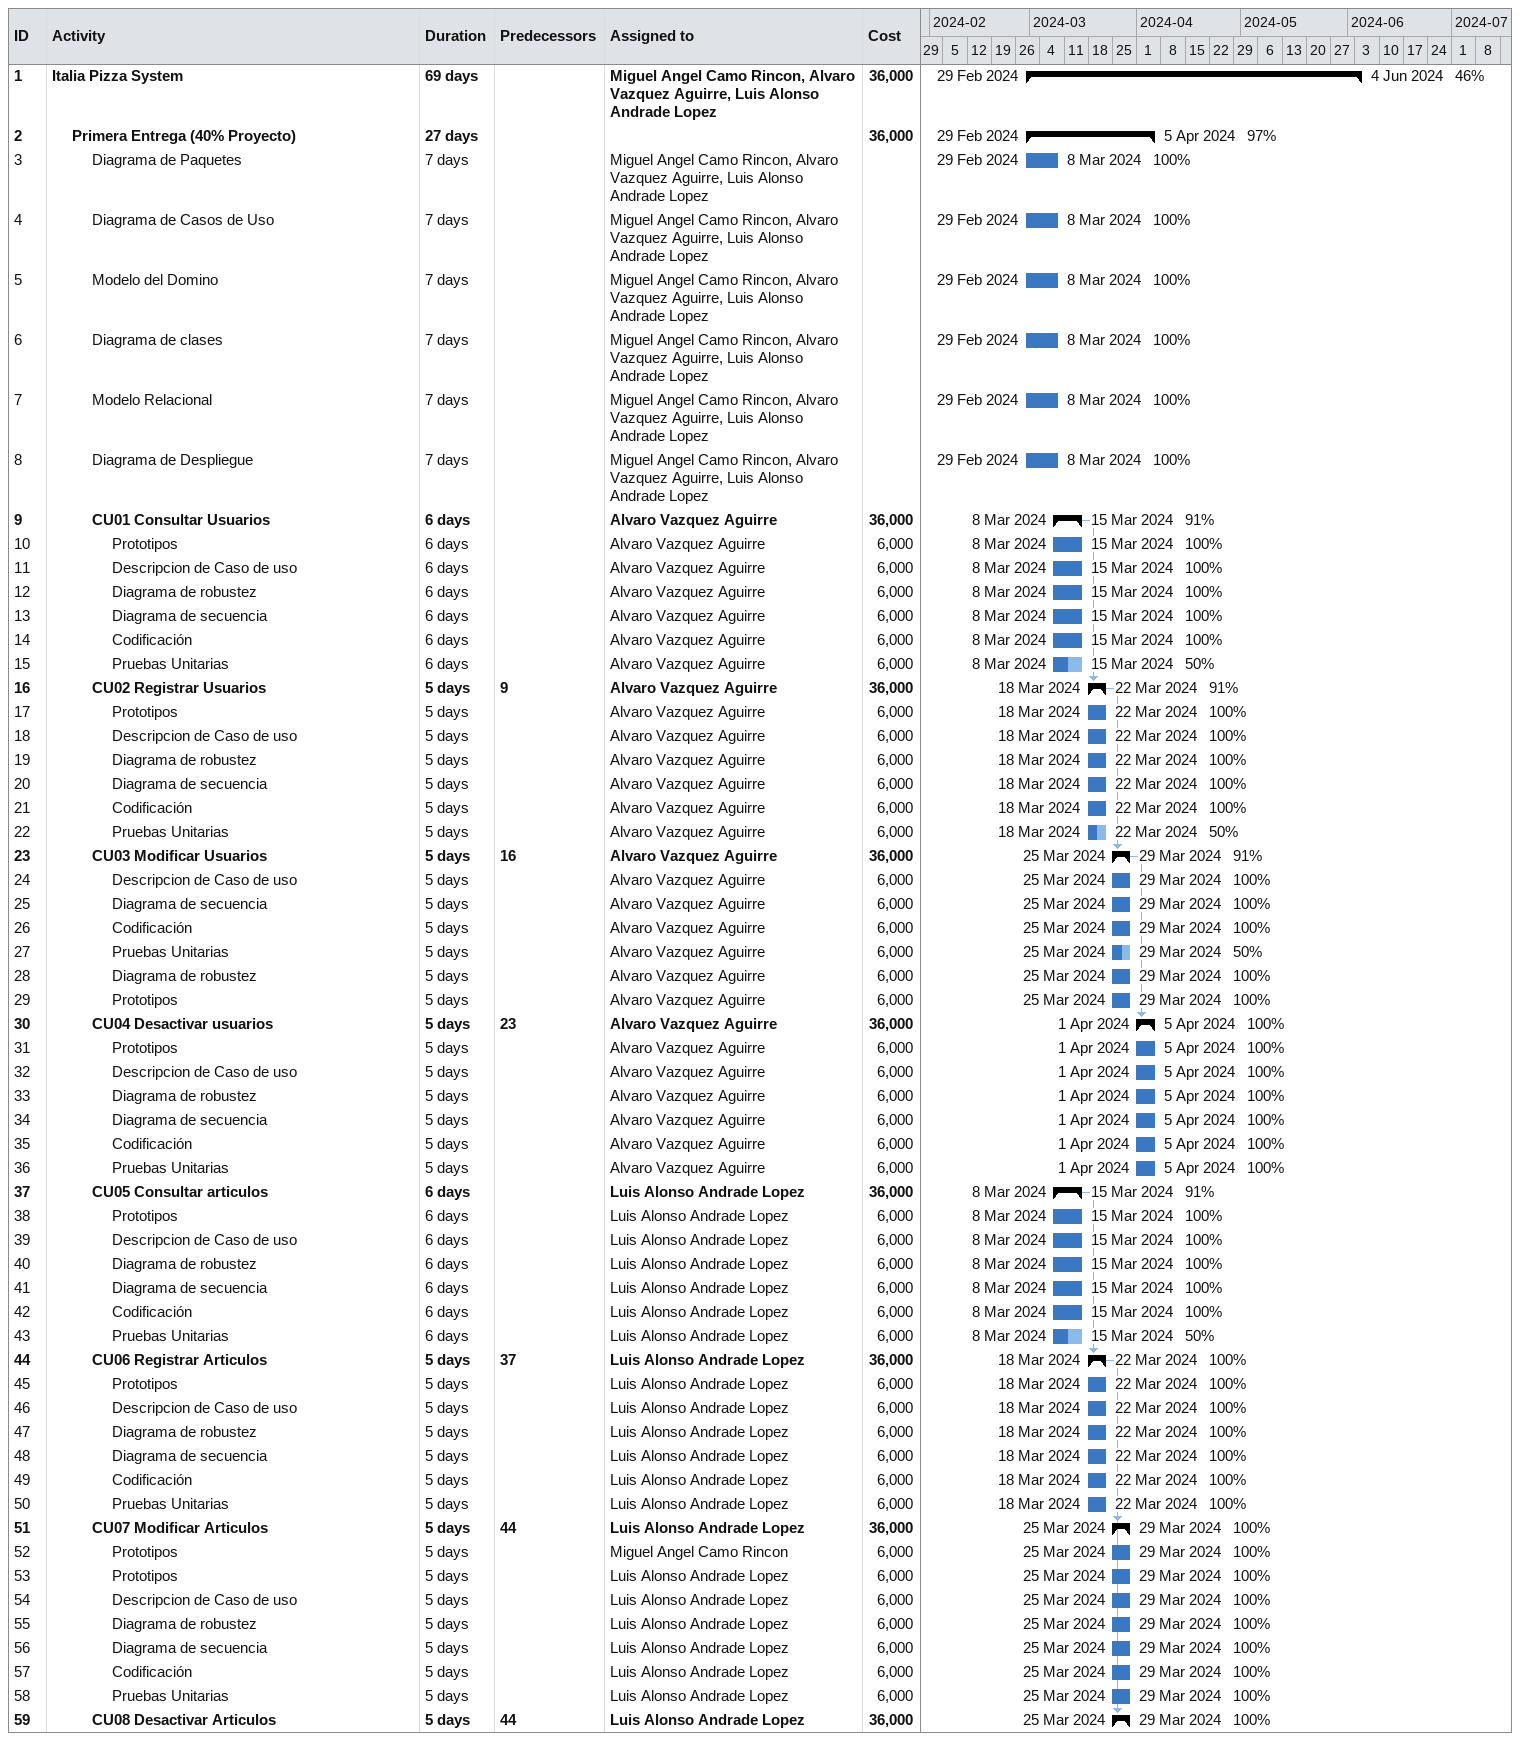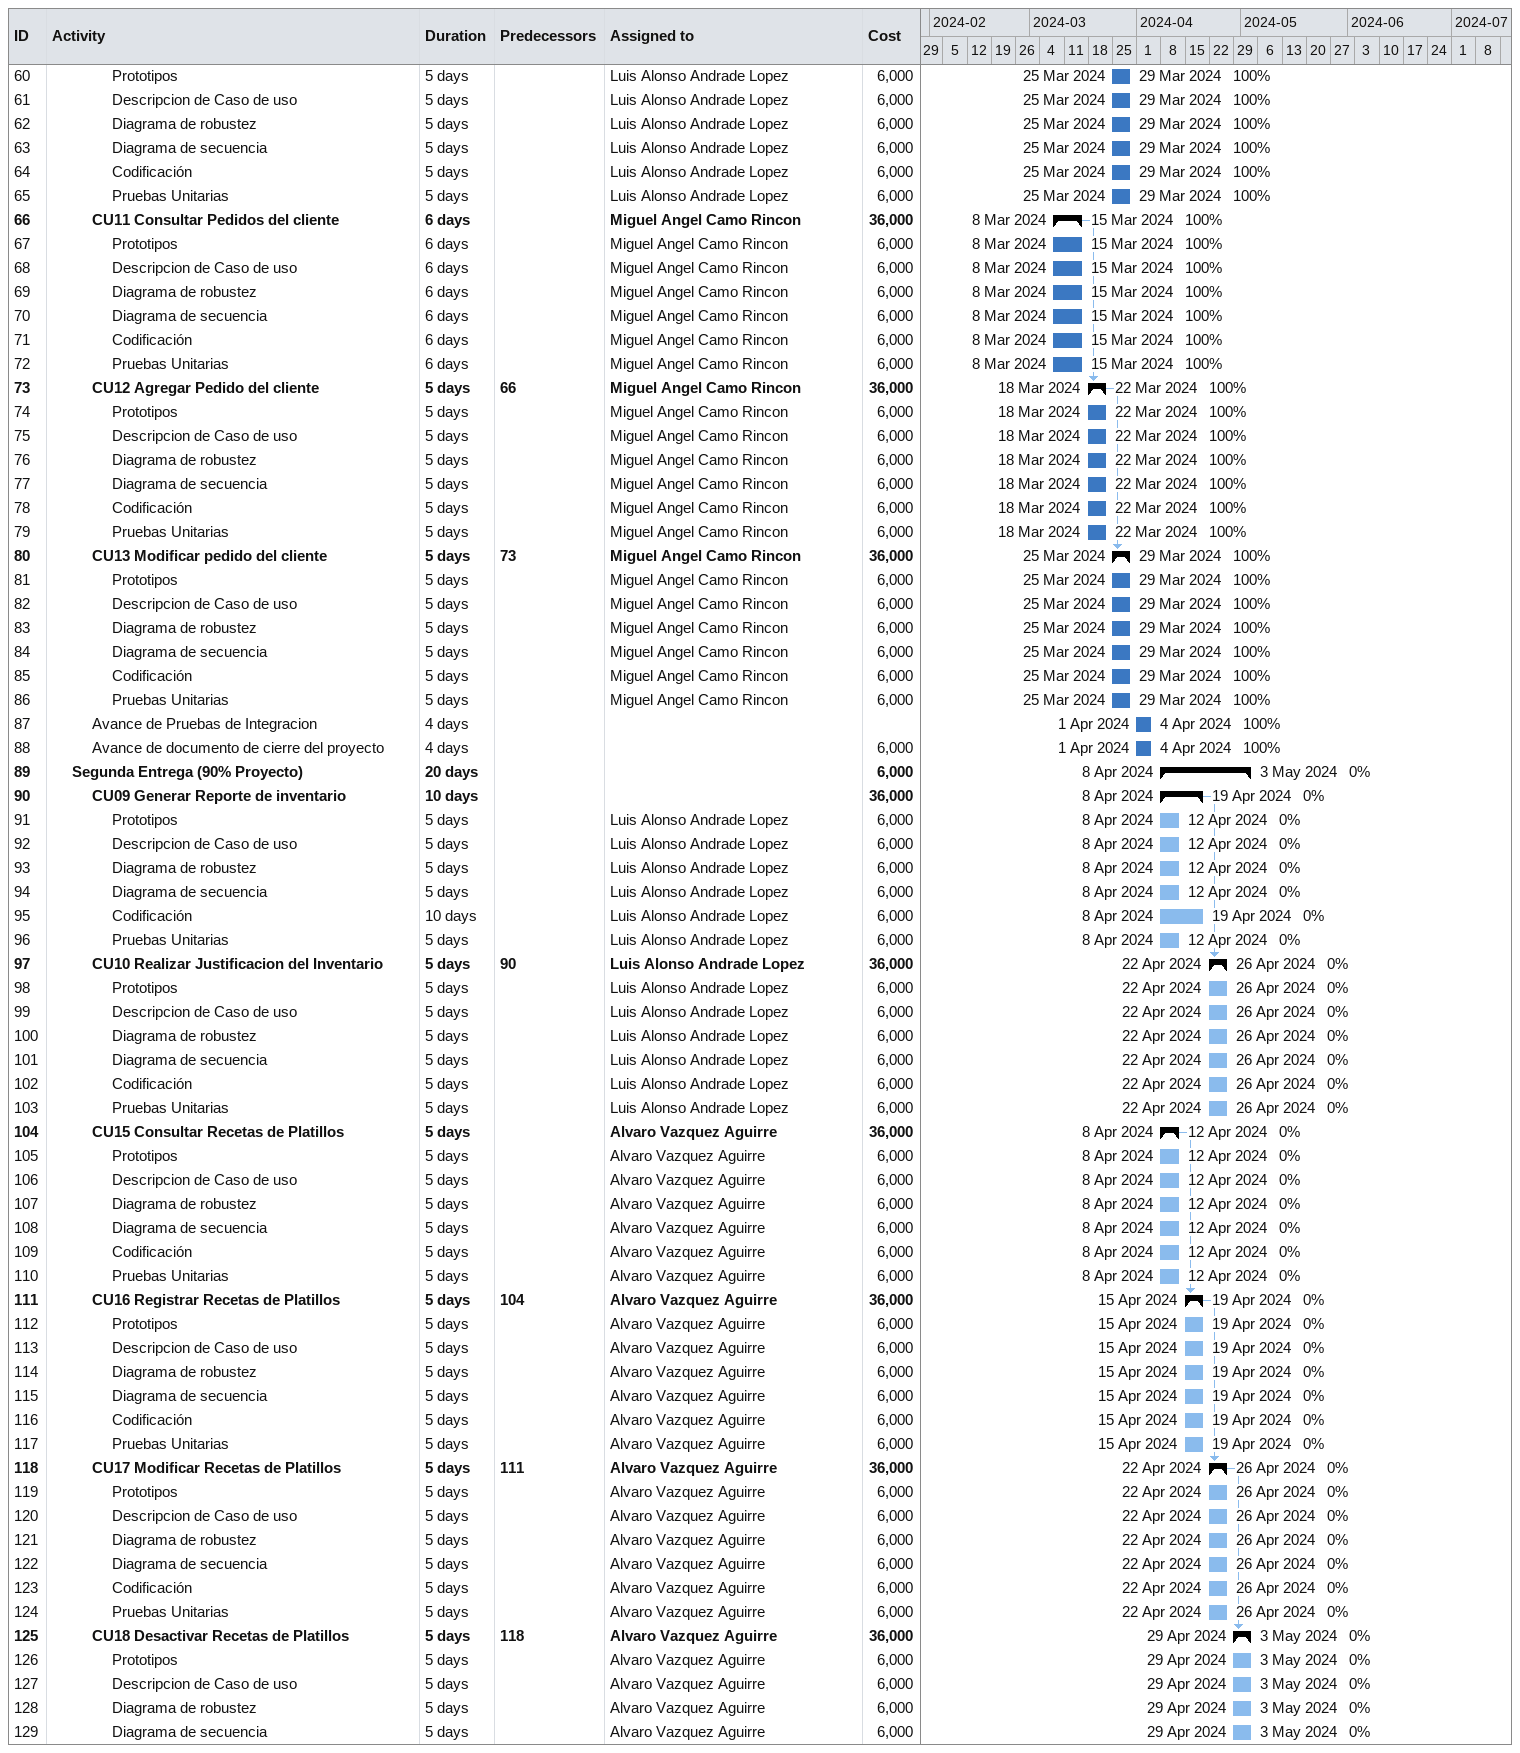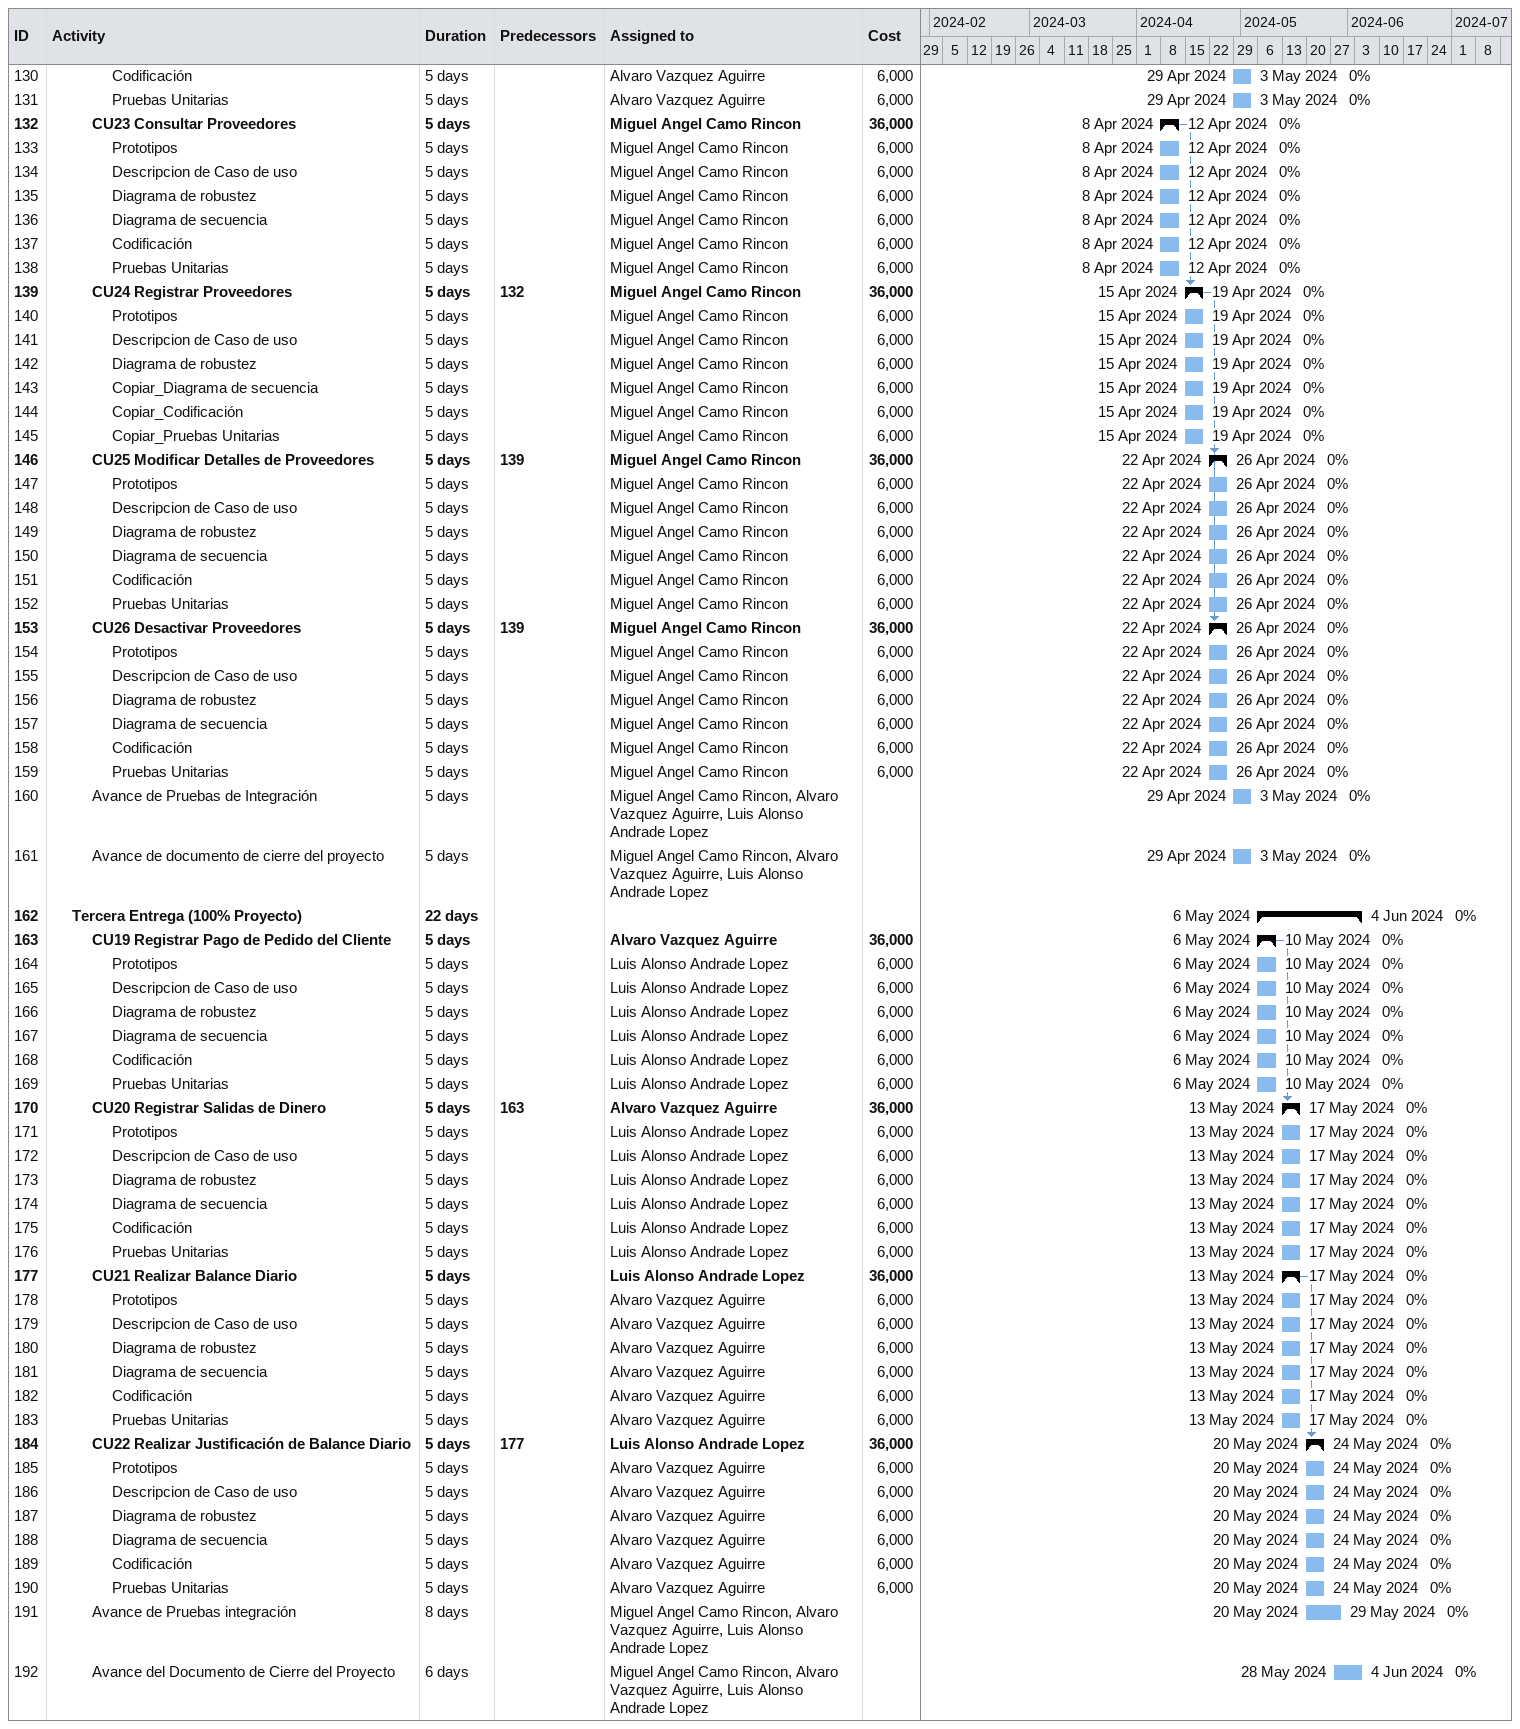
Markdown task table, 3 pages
| ID | Level | Task | Duration | Start | Finish | Predecessors | Resources | % complete | Cost |
|---|---|---|---|---|---|---|---|---|---|
| 1 | 1 | **Italia Pizza System** | 69d | 2024-02-29 | 2024-06-04 |  | Miguel Angel Camo Rincon, Alvaro Vazquez Aguirre, Luis Alonso Andrade Lopez | 46 | 36000 |
| 2 | 2 | **Primera Entrega (40% Proyecto)** | 27d | 2024-02-29 | 2024-04-05 |  |  | 97 | 36000 |
| 3 | 3 | Diagrama de Paquetes | 7d | 2024-02-29 | 2024-03-08 |  | Miguel Angel Camo Rincon, Alvaro Vazquez Aguirre, Luis Alonso Andrade Lopez | 100 |  |
| 4 | 3 | Diagrama de Casos de Uso | 7d | 2024-02-29 | 2024-03-08 |  | Miguel Angel Camo Rincon, Alvaro Vazquez Aguirre, Luis Alonso Andrade Lopez | 100 |  |
| 5 | 3 | Modelo del Domino | 7d | 2024-02-29 | 2024-03-08 |  | Miguel Angel Camo Rincon, Alvaro Vazquez Aguirre, Luis Alonso Andrade Lopez | 100 |  |
| 6 | 3 | Diagrama de clases | 7d | 2024-02-29 | 2024-03-08 |  | Miguel Angel Camo Rincon, Alvaro Vazquez Aguirre, Luis Alonso Andrade Lopez | 100 |  |
| 7 | 3 | Modelo Relacional | 7d | 2024-02-29 | 2024-03-08 |  | Miguel Angel Camo Rincon, Alvaro Vazquez Aguirre, Luis Alonso Andrade Lopez | 100 |  |
| 8 | 3 | Diagrama de Despliegue | 7d | 2024-02-29 | 2024-03-08 |  | Miguel Angel Camo Rincon, Alvaro Vazquez Aguirre, Luis Alonso Andrade Lopez | 100 |  |
| 9 | 3 | **CU01 Consultar Usuarios** | 6d | 2024-03-08 | 2024-03-15 |  | Alvaro Vazquez Aguirre | 91 | 36000 |
| 10 | 4 | Prototipos | 6d | 2024-03-08 | 2024-03-15 |  | Alvaro Vazquez Aguirre | 100 | 6000 |
| 11 | 4 | Descripcion de Caso de uso | 6d | 2024-03-08 | 2024-03-15 |  | Alvaro Vazquez Aguirre | 100 | 6000 |
| 12 | 4 | Diagrama de robustez | 6d | 2024-03-08 | 2024-03-15 |  | Alvaro Vazquez Aguirre | 100 | 6000 |
| 13 | 4 | Diagrama de secuencia | 6d | 2024-03-08 | 2024-03-15 |  | Alvaro Vazquez Aguirre | 100 | 6000 |
| 14 | 4 | Codificación | 6d | 2024-03-08 | 2024-03-15 |  | Alvaro Vazquez Aguirre | 100 | 6000 |
| 15 | 4 | Pruebas Unitarias | 6d | 2024-03-08 | 2024-03-15 |  | Alvaro Vazquez Aguirre | 50 | 6000 |
| 16 | 3 | **CU02 Registrar Usuarios** | 5d | 2024-03-18 | 2024-03-22 | 9 | Alvaro Vazquez Aguirre | 91 | 36000 |
| 17 | 4 | Prototipos | 5d | 2024-03-18 | 2024-03-22 |  | Alvaro Vazquez Aguirre | 100 | 6000 |
| 18 | 4 | Descripcion de Caso de uso | 5d | 2024-03-18 | 2024-03-22 |  | Alvaro Vazquez Aguirre | 100 | 6000 |
| 19 | 4 | Diagrama de robustez | 5d | 2024-03-18 | 2024-03-22 |  | Alvaro Vazquez Aguirre | 100 | 6000 |
| 20 | 4 | Diagrama de secuencia | 5d | 2024-03-18 | 2024-03-22 |  | Alvaro Vazquez Aguirre | 100 | 6000 |
| 21 | 4 | Codificación | 5d | 2024-03-18 | 2024-03-22 |  | Alvaro Vazquez Aguirre | 100 | 6000 |
| 22 | 4 | Pruebas Unitarias | 5d | 2024-03-18 | 2024-03-22 |  | Alvaro Vazquez Aguirre | 50 | 6000 |
| 23 | 3 | **CU03 Modificar Usuarios** | 5d | 2024-03-25 | 2024-03-29 | 16 | Alvaro Vazquez Aguirre | 91 | 36000 |
| 24 | 4 | Descripcion de Caso de uso | 5d | 2024-03-25 | 2024-03-29 |  | Alvaro Vazquez Aguirre | 100 | 6000 |
| 25 | 4 | Diagrama de secuencia | 5d | 2024-03-25 | 2024-03-29 |  | Alvaro Vazquez Aguirre | 100 | 6000 |
| 26 | 4 | Codificación | 5d | 2024-03-25 | 2024-03-29 |  | Alvaro Vazquez Aguirre | 100 | 6000 |
| 27 | 4 | Pruebas Unitarias | 5d | 2024-03-25 | 2024-03-29 |  | Alvaro Vazquez Aguirre | 50 | 6000 |
| 28 | 4 | Diagrama de robustez | 5d | 2024-03-25 | 2024-03-29 |  | Alvaro Vazquez Aguirre | 100 | 6000 |
| 29 | 4 | Prototipos | 5d | 2024-03-25 | 2024-03-29 |  | Alvaro Vazquez Aguirre | 100 | 6000 |
| 30 | 3 | **CU04 Desactivar usuarios** | 5d | 2024-04-01 | 2024-04-05 | 23 | Alvaro Vazquez Aguirre | 100 | 36000 |
| 31 | 4 | Prototipos | 5d | 2024-04-01 | 2024-04-05 |  | Alvaro Vazquez Aguirre | 100 | 6000 |
| 32 | 4 | Descripcion de Caso de uso | 5d | 2024-04-01 | 2024-04-05 |  | Alvaro Vazquez Aguirre | 100 | 6000 |
| 33 | 4 | Diagrama de robustez | 5d | 2024-04-01 | 2024-04-05 |  | Alvaro Vazquez Aguirre | 100 | 6000 |
| 34 | 4 | Diagrama de secuencia | 5d | 2024-04-01 | 2024-04-05 |  | Alvaro Vazquez Aguirre | 100 | 6000 |
| 35 | 4 | Codificación | 5d | 2024-04-01 | 2024-04-05 |  | Alvaro Vazquez Aguirre | 100 | 6000 |
| 36 | 4 | Pruebas Unitarias | 5d | 2024-04-01 | 2024-04-05 |  | Alvaro Vazquez Aguirre | 100 | 6000 |
| 37 | 3 | **CU05 Consultar articulos** | 6d | 2024-03-08 | 2024-03-15 |  | Luis Alonso Andrade Lopez | 91 | 36000 |
| 38 | 4 | Prototipos | 6d | 2024-03-08 | 2024-03-15 |  | Luis Alonso Andrade Lopez | 100 | 6000 |
| 39 | 4 | Descripcion de Caso de uso | 6d | 2024-03-08 | 2024-03-15 |  | Luis Alonso Andrade Lopez | 100 | 6000 |
| 40 | 4 | Diagrama de robustez | 6d | 2024-03-08 | 2024-03-15 |  | Luis Alonso Andrade Lopez | 100 | 6000 |
| 41 | 4 | Diagrama de secuencia | 6d | 2024-03-08 | 2024-03-15 |  | Luis Alonso Andrade Lopez | 100 | 6000 |
| 42 | 4 | Codificación | 6d | 2024-03-08 | 2024-03-15 |  | Luis Alonso Andrade Lopez | 100 | 6000 |
| 43 | 4 | Pruebas Unitarias | 6d | 2024-03-08 | 2024-03-15 |  | Luis Alonso Andrade Lopez | 50 | 6000 |
| 44 | 3 | **CU06 Registrar Articulos** | 5d | 2024-03-18 | 2024-03-22 | 37 | Luis Alonso Andrade Lopez | 100 | 36000 |
| 45 | 4 | Prototipos | 5d | 2024-03-18 | 2024-03-22 |  | Luis Alonso Andrade Lopez | 100 | 6000 |
| 46 | 4 | Descripcion de Caso de uso | 5d | 2024-03-18 | 2024-03-22 |  | Luis Alonso Andrade Lopez | 100 | 6000 |
| 47 | 4 | Diagrama de robustez | 5d | 2024-03-18 | 2024-03-22 |  | Luis Alonso Andrade Lopez | 100 | 6000 |
| 48 | 4 | Diagrama de secuencia | 5d | 2024-03-18 | 2024-03-22 |  | Luis Alonso Andrade Lopez | 100 | 6000 |
| 49 | 4 | Codificación | 5d | 2024-03-18 | 2024-03-22 |  | Luis Alonso Andrade Lopez | 100 | 6000 |
| 50 | 4 | Pruebas Unitarias | 5d | 2024-03-18 | 2024-03-22 |  | Luis Alonso Andrade Lopez | 100 | 6000 |
| 51 | 3 | **CU07 Modificar Articulos** | 5d | 2024-03-25 | 2024-03-29 | 44 | Luis Alonso Andrade Lopez | 100 | 36000 |
| 52 | 4 | Prototipos | 5d | 2024-03-25 | 2024-03-29 |  | Miguel Angel Camo Rincon | 100 | 6000 |
| 53 | 4 | Prototipos | 5d | 2024-03-25 | 2024-03-29 |  | Luis Alonso Andrade Lopez | 100 | 6000 |
| 54 | 4 | Descripcion de Caso de uso | 5d | 2024-03-25 | 2024-03-29 |  | Luis Alonso Andrade Lopez | 100 | 6000 |
| 55 | 4 | Diagrama de robustez | 5d | 2024-03-25 | 2024-03-29 |  | Luis Alonso Andrade Lopez | 100 | 6000 |
| 56 | 4 | Diagrama de secuencia | 5d | 2024-03-25 | 2024-03-29 |  | Luis Alonso Andrade Lopez | 100 | 6000 |
| 57 | 4 | Codificación | 5d | 2024-03-25 | 2024-03-29 |  | Luis Alonso Andrade Lopez | 100 | 6000 |
| 58 | 4 | Pruebas Unitarias | 5d | 2024-03-25 | 2024-03-29 |  | Luis Alonso Andrade Lopez | 100 | 6000 |
| 59 | 3 | **CU08 Desactivar Articulos** | 5d | 2024-03-25 | 2024-03-29 | 44 | Luis Alonso Andrade Lopez | 100 | 36000 |
| 60 | 4 | Prototipos | 5d | 2024-03-25 | 2024-03-29 |  | Luis Alonso Andrade Lopez | 100 | 6000 |
| 61 | 4 | Descripcion de Caso de uso | 5d | 2024-03-25 | 2024-03-29 |  | Luis Alonso Andrade Lopez | 100 | 6000 |
| 62 | 4 | Diagrama de robustez | 5d | 2024-03-25 | 2024-03-29 |  | Luis Alonso Andrade Lopez | 100 | 6000 |
| 63 | 4 | Diagrama de secuencia | 5d | 2024-03-25 | 2024-03-29 |  | Luis Alonso Andrade Lopez | 100 | 6000 |
| 64 | 4 | Codificación | 5d | 2024-03-25 | 2024-03-29 |  | Luis Alonso Andrade Lopez | 100 | 6000 |
| 65 | 4 | Pruebas Unitarias | 5d | 2024-03-25 | 2024-03-29 |  | Luis Alonso Andrade Lopez | 100 | 6000 |
| 66 | 3 | **CU11 Consultar Pedidos del cliente** | 6d | 2024-03-08 | 2024-03-15 |  | Miguel Angel Camo Rincon | 100 | 36000 |
| 67 | 4 | Prototipos | 6d | 2024-03-08 | 2024-03-15 |  | Miguel Angel Camo Rincon | 100 | 6000 |
| 68 | 4 | Descripcion de Caso de uso | 6d | 2024-03-08 | 2024-03-15 |  | Miguel Angel Camo Rincon | 100 | 6000 |
| 69 | 4 | Diagrama de robustez | 6d | 2024-03-08 | 2024-03-15 |  | Miguel Angel Camo Rincon | 100 | 6000 |
| 70 | 4 | Diagrama de secuencia | 6d | 2024-03-08 | 2024-03-15 |  | Miguel Angel Camo Rincon | 100 | 6000 |
| 71 | 4 | Codificación | 6d | 2024-03-08 | 2024-03-15 |  | Miguel Angel Camo Rincon | 100 | 6000 |
| 72 | 4 | Pruebas Unitarias | 6d | 2024-03-08 | 2024-03-15 |  | Miguel Angel Camo Rincon | 100 | 6000 |
| 73 | 3 | **CU12 Agregar Pedido del cliente** | 5d | 2024-03-18 | 2024-03-22 | 66 | Miguel Angel Camo Rincon | 100 | 36000 |
| 74 | 4 | Prototipos | 5d | 2024-03-18 | 2024-03-22 |  | Miguel Angel Camo Rincon | 100 | 6000 |
| 75 | 4 | Descripcion de Caso de uso | 5d | 2024-03-18 | 2024-03-22 |  | Miguel Angel Camo Rincon | 100 | 6000 |
| 76 | 4 | Diagrama de robustez | 5d | 2024-03-18 | 2024-03-22 |  | Miguel Angel Camo Rincon | 100 | 6000 |
| 77 | 4 | Diagrama de secuencia | 5d | 2024-03-18 | 2024-03-22 |  | Miguel Angel Camo Rincon | 100 | 6000 |
| 78 | 4 | Codificación | 5d | 2024-03-18 | 2024-03-22 |  | Miguel Angel Camo Rincon | 100 | 6000 |
| 79 | 4 | Pruebas Unitarias | 5d | 2024-03-18 | 2024-03-22 |  | Miguel Angel Camo Rincon | 100 | 6000 |
| 80 | 3 | **CU13 Modificar pedido del cliente** | 5d | 2024-03-25 | 2024-03-29 | 73 | Miguel Angel Camo Rincon | 100 | 36000 |
| 81 | 4 | Prototipos | 5d | 2024-03-25 | 2024-03-29 |  | Miguel Angel Camo Rincon | 100 | 6000 |
| 82 | 4 | Descripcion de Caso de uso | 5d | 2024-03-25 | 2024-03-29 |  | Miguel Angel Camo Rincon | 100 | 6000 |
| 83 | 4 | Diagrama de robustez | 5d | 2024-03-25 | 2024-03-29 |  | Miguel Angel Camo Rincon | 100 | 6000 |
| 84 | 4 | Diagrama de secuencia | 5d | 2024-03-25 | 2024-03-29 |  | Miguel Angel Camo Rincon | 100 | 6000 |
| 85 | 4 | Codificación | 5d | 2024-03-25 | 2024-03-29 |  | Miguel Angel Camo Rincon | 100 | 6000 |
| 86 | 4 | Pruebas Unitarias | 5d | 2024-03-25 | 2024-03-29 |  | Miguel Angel Camo Rincon | 100 | 6000 |
| 87 | 3 | Avance de Pruebas de Integracion | 4d | 2024-04-01 | 2024-04-04 |  |  | 100 |  |
| 88 | 3 | Avance de documento de cierre del proyecto | 4d | 2024-04-01 | 2024-04-04 |  |  | 100 | 6000 |
| 89 | 2 | **Segunda Entrega (90% Proyecto)** | 20d | 2024-04-08 | 2024-05-03 |  |  | 0 | 6000 |
| 90 | 3 | **CU09 Generar Reporte de inventario** | 10d | 2024-04-08 | 2024-04-19 |  |  | 0 | 36000 |
| 91 | 4 | Prototipos | 5d | 2024-04-08 | 2024-04-12 |  | Luis Alonso Andrade Lopez | 0 | 6000 |
| 92 | 4 | Descripcion de Caso de uso | 5d | 2024-04-08 | 2024-04-12 |  | Luis Alonso Andrade Lopez | 0 | 6000 |
| 93 | 4 | Diagrama de robustez | 5d | 2024-04-08 | 2024-04-12 |  | Luis Alonso Andrade Lopez | 0 | 6000 |
| 94 | 4 | Diagrama de secuencia | 5d | 2024-04-08 | 2024-04-12 |  | Luis Alonso Andrade Lopez | 0 | 6000 |
| 95 | 4 | Codificación | 10d | 2024-04-08 | 2024-04-19 |  | Luis Alonso Andrade Lopez | 0 | 6000 |
| 96 | 4 | Pruebas Unitarias | 5d | 2024-04-08 | 2024-04-12 |  | Luis Alonso Andrade Lopez | 0 | 6000 |
| 97 | 3 | **CU10 Realizar Justificacion del Inventario** | 5d | 2024-04-22 | 2024-04-26 | 90 | Luis Alonso Andrade Lopez | 0 | 36000 |
| 98 | 4 | Prototipos | 5d | 2024-04-22 | 2024-04-26 |  | Luis Alonso Andrade Lopez | 0 | 6000 |
| 99 | 4 | Descripcion de Caso de uso | 5d | 2024-04-22 | 2024-04-26 |  | Luis Alonso Andrade Lopez | 0 | 6000 |
| 100 | 4 | Diagrama de robustez | 5d | 2024-04-22 | 2024-04-26 |  | Luis Alonso Andrade Lopez | 0 | 6000 |
| 101 | 4 | Diagrama de secuencia | 5d | 2024-04-22 | 2024-04-26 |  | Luis Alonso Andrade Lopez | 0 | 6000 |
| 102 | 4 | Codificación | 5d | 2024-04-22 | 2024-04-26 |  | Luis Alonso Andrade Lopez | 0 | 6000 |
| 103 | 4 | Pruebas Unitarias | 5d | 2024-04-22 | 2024-04-26 |  | Luis Alonso Andrade Lopez | 0 | 6000 |
| 104 | 3 | **CU15 Consultar Recetas de Platillos** | 5d | 2024-04-08 | 2024-04-12 |  | Alvaro Vazquez Aguirre | 0 | 36000 |
| 105 | 4 | Prototipos | 5d | 2024-04-08 | 2024-04-12 |  | Alvaro Vazquez Aguirre | 0 | 6000 |
| 106 | 4 | Descripcion de Caso de uso | 5d | 2024-04-08 | 2024-04-12 |  | Alvaro Vazquez Aguirre | 0 | 6000 |
| 107 | 4 | Diagrama de robustez | 5d | 2024-04-08 | 2024-04-12 |  | Alvaro Vazquez Aguirre | 0 | 6000 |
| 108 | 4 | Diagrama de secuencia | 5d | 2024-04-08 | 2024-04-12 |  | Alvaro Vazquez Aguirre | 0 | 6000 |
| 109 | 4 | Codificación | 5d | 2024-04-08 | 2024-04-12 |  | Alvaro Vazquez Aguirre | 0 | 6000 |
| 110 | 4 | Pruebas Unitarias | 5d | 2024-04-08 | 2024-04-12 |  | Alvaro Vazquez Aguirre | 0 | 6000 |
| 111 | 3 | **CU16 Registrar Recetas de Platillos** | 5d | 2024-04-15 | 2024-04-19 | 104 | Alvaro Vazquez Aguirre | 0 | 36000 |
| 112 | 4 | Prototipos | 5d | 2024-04-15 | 2024-04-19 |  | Alvaro Vazquez Aguirre | 0 | 6000 |
| 113 | 4 | Descripcion de Caso de uso | 5d | 2024-04-15 | 2024-04-19 |  | Alvaro Vazquez Aguirre | 0 | 6000 |
| 114 | 4 | Diagrama de robustez | 5d | 2024-04-15 | 2024-04-19 |  | Alvaro Vazquez Aguirre | 0 | 6000 |
| 115 | 4 | Diagrama de secuencia | 5d | 2024-04-15 | 2024-04-19 |  | Alvaro Vazquez Aguirre | 0 | 6000 |
| 116 | 4 | Codificación | 5d | 2024-04-15 | 2024-04-19 |  | Alvaro Vazquez Aguirre | 0 | 6000 |
| 117 | 4 | Pruebas Unitarias | 5d | 2024-04-15 | 2024-04-19 |  | Alvaro Vazquez Aguirre | 0 | 6000 |
| 118 | 3 | **CU17 Modificar Recetas de Platillos** | 5d | 2024-04-22 | 2024-04-26 | 111 | Alvaro Vazquez Aguirre | 0 | 36000 |
| 119 | 4 | Prototipos | 5d | 2024-04-22 | 2024-04-26 |  | Alvaro Vazquez Aguirre | 0 | 6000 |
| 120 | 4 | Descripcion de Caso de uso | 5d | 2024-04-22 | 2024-04-26 |  | Alvaro Vazquez Aguirre | 0 | 6000 |
| 121 | 4 | Diagrama de robustez | 5d | 2024-04-22 | 2024-04-26 |  | Alvaro Vazquez Aguirre | 0 | 6000 |
| 122 | 4 | Diagrama de secuencia | 5d | 2024-04-22 | 2024-04-26 |  | Alvaro Vazquez Aguirre | 0 | 6000 |
| 123 | 4 | Codificación | 5d | 2024-04-22 | 2024-04-26 |  | Alvaro Vazquez Aguirre | 0 | 6000 |
| 124 | 4 | Pruebas Unitarias | 5d | 2024-04-22 | 2024-04-26 |  | Alvaro Vazquez Aguirre | 0 | 6000 |
| 125 | 3 | **CU18 Desactivar Recetas de Platillos** | 5d | 2024-04-29 | 2024-05-03 | 118 | Alvaro Vazquez Aguirre | 0 | 36000 |
| 126 | 4 | Prototipos | 5d | 2024-04-29 | 2024-05-03 |  | Alvaro Vazquez Aguirre | 0 | 6000 |
| 127 | 4 | Descripcion de Caso de uso | 5d | 2024-04-29 | 2024-05-03 |  | Alvaro Vazquez Aguirre | 0 | 6000 |
| 128 | 4 | Diagrama de robustez | 5d | 2024-04-29 | 2024-05-03 |  | Alvaro Vazquez Aguirre | 0 | 6000 |
| 129 | 4 | Diagrama de secuencia | 5d | 2024-04-29 | 2024-05-03 |  | Alvaro Vazquez Aguirre | 0 | 6000 |
| 130 | 4 | Codificación | 5d | 2024-04-29 | 2024-05-03 |  | Alvaro Vazquez Aguirre | 0 | 6000 |
| 131 | 4 | Pruebas Unitarias | 5d | 2024-04-29 | 2024-05-03 |  | Alvaro Vazquez Aguirre | 0 | 6000 |
| 132 | 3 | **CU23 Consultar Proveedores** | 5d | 2024-04-08 | 2024-04-12 |  | Miguel Angel Camo Rincon | 0 | 36000 |
| 133 | 4 | Prototipos | 5d | 2024-04-08 | 2024-04-12 |  | Miguel Angel Camo Rincon | 0 | 6000 |
| 134 | 4 | Descripcion de Caso de uso | 5d | 2024-04-08 | 2024-04-12 |  | Miguel Angel Camo Rincon | 0 | 6000 |
| 135 | 4 | Diagrama de robustez | 5d | 2024-04-08 | 2024-04-12 |  | Miguel Angel Camo Rincon | 0 | 6000 |
| 136 | 4 | Diagrama de secuencia | 5d | 2024-04-08 | 2024-04-12 |  | Miguel Angel Camo Rincon | 0 | 6000 |
| 137 | 4 | Codificación | 5d | 2024-04-08 | 2024-04-12 |  | Miguel Angel Camo Rincon | 0 | 6000 |
| 138 | 4 | Pruebas Unitarias | 5d | 2024-04-08 | 2024-04-12 |  | Miguel Angel Camo Rincon | 0 | 6000 |
| 139 | 3 | **CU24 Registrar Proveedores** | 5d | 2024-04-15 | 2024-04-19 | 132 | Miguel Angel Camo Rincon | 0 | 36000 |
| 140 | 4 | Prototipos | 5d | 2024-04-15 | 2024-04-19 |  | Miguel Angel Camo Rincon | 0 | 6000 |
| 141 | 4 | Descripcion de Caso de uso | 5d | 2024-04-15 | 2024-04-19 |  | Miguel Angel Camo Rincon | 0 | 6000 |
| 142 | 4 | Diagrama de robustez | 5d | 2024-04-15 | 2024-04-19 |  | Miguel Angel Camo Rincon | 0 | 6000 |
| 143 | 4 | Copiar_Diagrama de secuencia | 5d | 2024-04-15 | 2024-04-19 |  | Miguel Angel Camo Rincon | 0 | 6000 |
| 144 | 4 | Copiar_Codificación | 5d | 2024-04-15 | 2024-04-19 |  | Miguel Angel Camo Rincon | 0 | 6000 |
| 145 | 4 | Copiar_Pruebas Unitarias | 5d | 2024-04-15 | 2024-04-19 |  | Miguel Angel Camo Rincon | 0 | 6000 |
| 146 | 3 | **CU25 Modificar Detalles de Proveedores** | 5d | 2024-04-22 | 2024-04-26 | 139 | Miguel Angel Camo Rincon | 0 | 36000 |
| 147 | 4 | Prototipos | 5d | 2024-04-22 | 2024-04-26 |  | Miguel Angel Camo Rincon | 0 | 6000 |
| 148 | 4 | Descripcion de Caso de uso | 5d | 2024-04-22 | 2024-04-26 |  | Miguel Angel Camo Rincon | 0 | 6000 |
| 149 | 4 | Diagrama de robustez | 5d | 2024-04-22 | 2024-04-26 |  | Miguel Angel Camo Rincon | 0 | 6000 |
| 150 | 4 | Diagrama de secuencia | 5d | 2024-04-22 | 2024-04-26 |  | Miguel Angel Camo Rincon | 0 | 6000 |
| 151 | 4 | Codificación | 5d | 2024-04-22 | 2024-04-26 |  | Miguel Angel Camo Rincon | 0 | 6000 |
| 152 | 4 | Pruebas Unitarias | 5d | 2024-04-22 | 2024-04-26 |  | Miguel Angel Camo Rincon | 0 | 6000 |
| 153 | 3 | **CU26 Desactivar Proveedores** | 5d | 2024-04-22 | 2024-04-26 | 139 | Miguel Angel Camo Rincon | 0 | 36000 |
| 154 | 4 | Prototipos | 5d | 2024-04-22 | 2024-04-26 |  | Miguel Angel Camo Rincon | 0 | 6000 |
| 155 | 4 | Descripcion de Caso de uso | 5d | 2024-04-22 | 2024-04-26 |  | Miguel Angel Camo Rincon | 0 | 6000 |
| 156 | 4 | Diagrama de robustez | 5d | 2024-04-22 | 2024-04-26 |  | Miguel Angel Camo Rincon | 0 | 6000 |
| 157 | 4 | Diagrama de secuencia | 5d | 2024-04-22 | 2024-04-26 |  | Miguel Angel Camo Rincon | 0 | 6000 |
| 158 | 4 | Codificación | 5d | 2024-04-22 | 2024-04-26 |  | Miguel Angel Camo Rincon | 0 | 6000 |
| 159 | 4 | Pruebas Unitarias | 5d | 2024-04-22 | 2024-04-26 |  | Miguel Angel Camo Rincon | 0 | 6000 |
| 160 | 3 | Avance de Pruebas de Integración | 5d | 2024-04-29 | 2024-05-03 |  | Miguel Angel Camo Rincon, Alvaro Vazquez Aguirre, Luis Alonso Andrade Lopez | 0 |  |
| 161 | 3 | Avance de documento de cierre del proyecto | 5d | 2024-04-29 | 2024-05-03 |  | Miguel Angel Camo Rincon, Alvaro Vazquez Aguirre, Luis Alonso Andrade Lopez | 0 |  |
| 162 | 2 | **Tercera Entrega (100% Proyecto)** | 22d | 2024-05-06 | 2024-06-04 |  |  | 0 |  |
| 163 | 3 | **CU19 Registrar Pago de Pedido del Cliente** | 5d | 2024-05-06 | 2024-05-10 |  | Alvaro Vazquez Aguirre | 0 | 36000 |
| 164 | 4 | Prototipos | 5d | 2024-05-06 | 2024-05-10 |  | Luis Alonso Andrade Lopez | 0 | 6000 |
| 165 | 4 | Descripcion de Caso de uso | 5d | 2024-05-06 | 2024-05-10 |  | Luis Alonso Andrade Lopez | 0 | 6000 |
| 166 | 4 | Diagrama de robustez | 5d | 2024-05-06 | 2024-05-10 |  | Luis Alonso Andrade Lopez | 0 | 6000 |
| 167 | 4 | Diagrama de secuencia | 5d | 2024-05-06 | 2024-05-10 |  | Luis Alonso Andrade Lopez | 0 | 6000 |
| 168 | 4 | Codificación | 5d | 2024-05-06 | 2024-05-10 |  | Luis Alonso Andrade Lopez | 0 | 6000 |
| 169 | 4 | Pruebas Unitarias | 5d | 2024-05-06 | 2024-05-10 |  | Luis Alonso Andrade Lopez | 0 | 6000 |
| 170 | 3 | **CU20 Registrar Salidas de Dinero** | 5d | 2024-05-13 | 2024-05-17 | 163 | Alvaro Vazquez Aguirre | 0 | 36000 |
| 171 | 4 | Prototipos | 5d | 2024-05-13 | 2024-05-17 |  | Luis Alonso Andrade Lopez | 0 | 6000 |
| 172 | 4 | Descripcion de Caso de uso | 5d | 2024-05-13 | 2024-05-17 |  | Luis Alonso Andrade Lopez | 0 | 6000 |
| 173 | 4 | Diagrama de robustez | 5d | 2024-05-13 | 2024-05-17 |  | Luis Alonso Andrade Lopez | 0 | 6000 |
| 174 | 4 | Diagrama de secuencia | 5d | 2024-05-13 | 2024-05-17 |  | Luis Alonso Andrade Lopez | 0 | 6000 |
| 175 | 4 | Codificación | 5d | 2024-05-13 | 2024-05-17 |  | Luis Alonso Andrade Lopez | 0 | 6000 |
| 176 | 4 | Pruebas Unitarias | 5d | 2024-05-13 | 2024-05-17 |  | Luis Alonso Andrade Lopez | 0 | 6000 |
| 177 | 3 | **CU21 Realizar Balance Diario** | 5d | 2024-05-13 | 2024-05-17 |  | Luis Alonso Andrade Lopez | 0 | 36000 |
| 178 | 4 | Prototipos | 5d | 2024-05-13 | 2024-05-17 |  | Alvaro Vazquez Aguirre | 0 | 6000 |
| 179 | 4 | Descripcion de Caso de uso | 5d | 2024-05-13 | 2024-05-17 |  | Alvaro Vazquez Aguirre | 0 | 6000 |
| 180 | 4 | Diagrama de robustez | 5d | 2024-05-13 | 2024-05-17 |  | Alvaro Vazquez Aguirre | 0 | 6000 |
| 181 | 4 | Diagrama de secuencia | 5d | 2024-05-13 | 2024-05-17 |  | Alvaro Vazquez Aguirre | 0 | 6000 |
| 182 | 4 | Codificación | 5d | 2024-05-13 | 2024-05-17 |  | Alvaro Vazquez Aguirre | 0 | 6000 |
| 183 | 4 | Pruebas Unitarias | 5d | 2024-05-13 | 2024-05-17 |  | Alvaro Vazquez Aguirre | 0 | 6000 |
| 184 | 3 | **CU22 Realizar Justificación de Balance Diario** | 5d | 2024-05-20 | 2024-05-24 | 177 | Luis Alonso Andrade Lopez | 0 | 36000 |
| 185 | 4 | Prototipos | 5d | 2024-05-20 | 2024-05-24 |  | Alvaro Vazquez Aguirre | 0 | 6000 |
| 186 | 4 | Descripcion de Caso de uso | 5d | 2024-05-20 | 2024-05-24 |  | Alvaro Vazquez Aguirre | 0 | 6000 |
| 187 | 4 | Diagrama de robustez | 5d | 2024-05-20 | 2024-05-24 |  | Alvaro Vazquez Aguirre | 0 | 6000 |
| 188 | 4 | Diagrama de secuencia | 5d | 2024-05-20 | 2024-05-24 |  | Alvaro Vazquez Aguirre | 0 | 6000 |
| 189 | 4 | Codificación | 5d | 2024-05-20 | 2024-05-24 |  | Alvaro Vazquez Aguirre | 0 | 6000 |
| 190 | 4 | Pruebas Unitarias | 5d | 2024-05-20 | 2024-05-24 |  | Alvaro Vazquez Aguirre | 0 | 6000 |
| 191 | 3 | Avance de Pruebas integración | 8d | 2024-05-20 | 2024-05-29 |  | Miguel Angel Camo Rincon, Alvaro Vazquez Aguirre, Luis Alonso Andrade Lopez | 0 |  |
| 192 | 3 | Avance del Documento de Cierre del Proyecto | 6d | 2024-05-28 | 2024-06-04 |  | Miguel Angel Camo Rincon, Alvaro Vazquez Aguirre, Luis Alonso Andrade Lopez | 0 |  |
